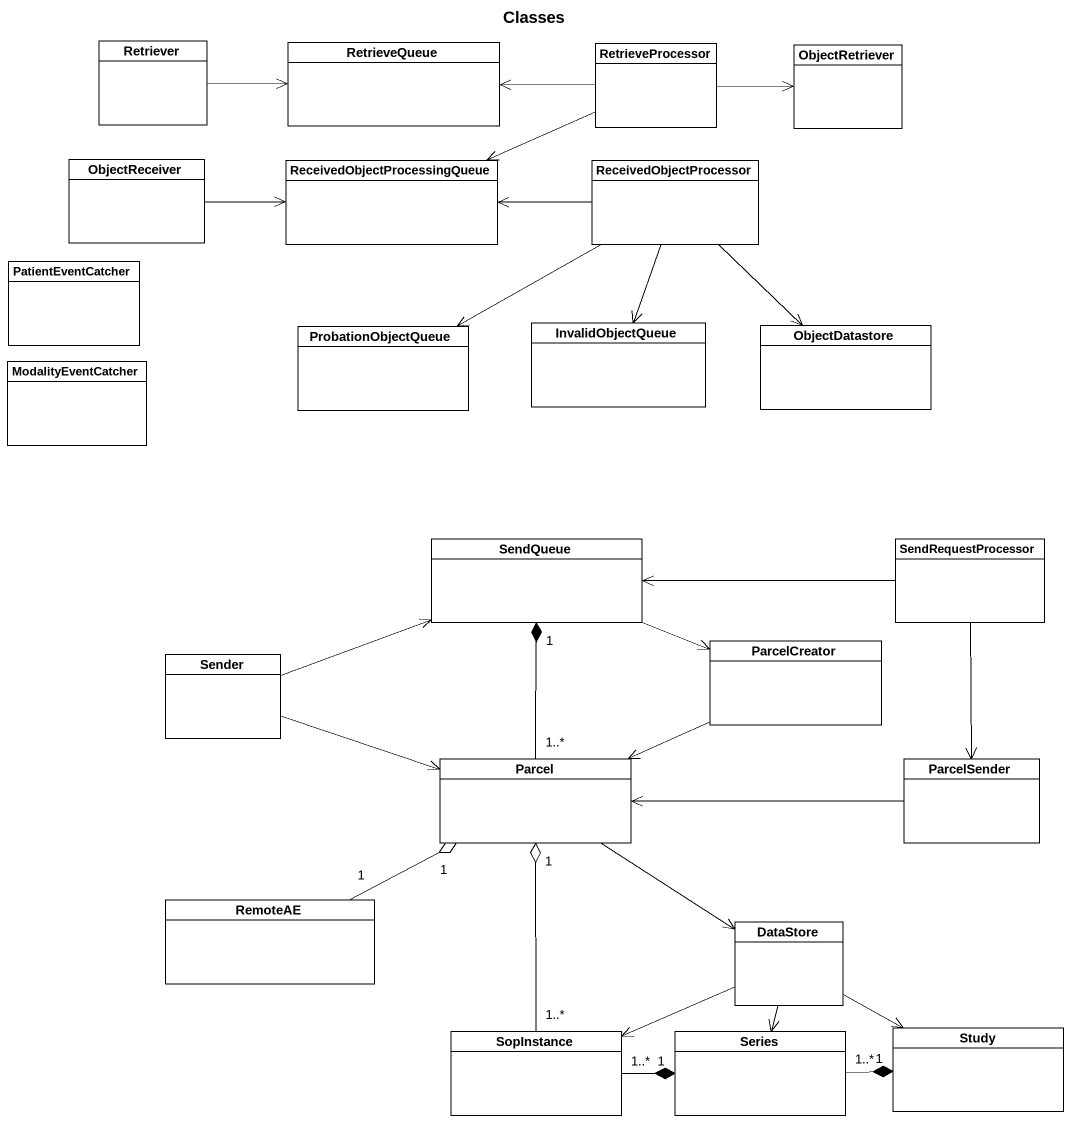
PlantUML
@startuml
title Classes
hide circle
hide empty members
class Retriever
class RetrieveQueue
class RetrieveProcessor
class ObjectRetriever
class ObjectReceiver
class "ReceivedObjectProcessingQueue" as ReceivedObjectProcessingQueu
class ReceivedObjectProcessor
class PatientEventCatcher
class ModalityEventCatcher
class ProbationObjectQueue
class InvalidObjectQueue
class ObjectDatastore
class SendQueue
class SendRequestProcessor
class Sender
class ParcelCreator
class Parcel
class ParcelSender
class RemoteAE
class DataStore
class SopInstance
class Series
class Study
Retriever -right-> RetrieveQueue
RetrieveProcessor -left-> RetrieveQueue
RetrieveProcessor -right-> ObjectRetriever
RetrieveProcessor -left-> ReceivedObjectProcessingQueu
ObjectReceiver -right-> ReceivedObjectProcessingQueu
ReceivedObjectProcessor -left-> ReceivedObjectProcessingQueu
ReceivedObjectProcessor -left-> ProbationObjectQueue
ReceivedObjectProcessor --> InvalidObjectQueue
ReceivedObjectProcessor --> ObjectDatastore
SendQueue -right-> ParcelCreator
SendRequestProcessor -left-> SendQueue
SendRequestProcessor --> ParcelSender
Sender -right-> SendQueue
Sender -right-> Parcel
ParcelCreator -left-> Parcel
Parcel "1..*" -up-* "1" SendQueue
Parcel --> DataStore
ParcelSender -left-> Parcel
RemoteAE "1" -right-o "1" Parcel
DataStore -left-> SopInstance
DataStore --> Series
DataStore -right-> Study
SopInstance "1..*" -up-o "1" Parcel
SopInstance "1..*" -right-* "1" Series
Series "1..*" -right-* "1" Study
@enduml
